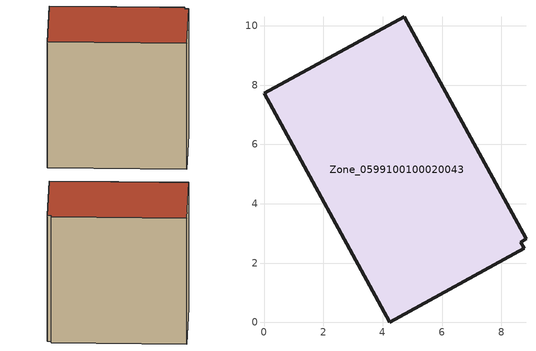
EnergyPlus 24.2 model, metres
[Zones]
Zone_0599100100020043
 floor ground (C_G): 8.66,2.71 8.78,2.49 4.23,0 0,7.72 4.72,10.31 8.83,2.82 z0
 wall outside (C_F): 8.83,2.82 4.72,10.31 0,7.72 4.23,0 8.78,2.49 8.66,2.71 8.83,2.82 z0:8.74
 roof outside (C_R): 8.78,2.49 8.66,2.71 8.83,2.82 4.72,10.31 0,7.72 4.23,0 z8.74
[BUILDING]
Pand.0599100100020043: North Axis=0; Terrain=City; Loads Convergence Tolerance Value=0.04; Temperature Convergence Tolerance Value=0.4; Solar Distribution=FullExterior; Maximum Number of Warmup Days=25; Minimum Number of Warmup Days=1
[Site:Location]
Rotterdam.The.Hague.AP_ZH_NLD Design_Conditions: Latitude=51.96; Longitude=4.45; Time Zone=1; Elevation=-4.5
[SITE:GROUNDTEMPERATURE:BUILDINGSURFACE]
18, 18, 18, 18, 18, 18, 18, 18, 18, 18, 18, 18
[MATERIAL] Thermal Absorptance=0.9; Solar Absorptance=0.7; Visible Absorptance=0.7
Name | Roughness | Thickness | Conductivity | Density | Specific Heat
G.TI.2015-2018 | MediumSmooth | 0.15 | 0.0428571 | 540 | 1210
F.TI.2015-2018 | Rough | 0.3 | 0.0666667 | 1920 | 840
R.TI.2015-2018 | MediumRough | 0.2 | 0.0333333 | 1500 | 1000
[CONSTRUCTION]
C_G: G.TI.2015-2018
C_F: F.TI.2015-2018
C_R: R.TI.2015-2018
[ZONE]
Zone_0599100100020043: Type=1; Multiplier=1; Ceiling Height=Autocalculate; Volume=Autocalculate; Floor Area=autocalculate; Part of Total Floor Area=Yes
[ZONEINFILTRATION:DESIGNFLOWRATE]
Infil_Zone_0599100100020043: Zone or ZoneList or Space or SpaceList=Zone_0599100100020043; Schedule=AlwaysOn; Design Flow Rate Calculation Method=Flow/Area; Flow Rate per Floor Area=0.0015; Constant Term Coefficient=1; Temperature Term Coefficient=0; Velocity Term Coefficient=0; Velocity Squared Term Coefficient=0
[HVACTEMPLATE:ZONE:IDEALLOADSAIRSYSTEM]
Zone_0599100100020043: Maximum Heating Supply Air Temperature=50; Minimum Cooling Supply Air Temperature=13; Maximum Heating Supply Air Humidity Ratio=0.0156; Minimum Cooling Supply Air Humidity Ratio=0.0077; Heating Limit=NoLimit; Cooling Limit=NoLimit; Dehumidification Control Type=ConstantSensibleHeatRatio; Cooling Sensible Heat Ratio=0.7; Dehumidification Setpoint=60; Humidification Control Type=None; Humidification Setpoint=30; Outdoor Air Method=None; Outdoor Air Flow Rate per Person=0.00944; Outdoor Air Flow Rate per Zone Floor Area=0; Outdoor Air Flow Rate per Zone=0; Demand Controlled Ventilation Type=None; Outdoor Air Economizer Type=NoEconomizer; Heat Recovery Type=None; Sensible Heat Recovery Effectiveness=0.7; Latent Heat Recovery Effectiveness=0.65
[ZONECONTROL:THERMOSTAT]
ThermostatControl_Zone_0599100100020043: Zone or ZoneList=Zone_0599100100020043; Control Type Schedule=DualSetpointControlType; Control 1=Thermostat_Zone_0599100100020043; Temperature Difference Between Cutout And Setpoint=0
[THERMOSTATSETPOINT:DUALSETPOINT]
Thermostat_Zone_0599100100020043: Heating Setpoint Temperature Schedule=HeatingSetpoint_Zone_0599100100020043; Cooling Setpoint Temperature Schedule=CoolingSetpoint_Zone_0599100100020043
[SCHEDULE:COMPACT]
HeatingSetpoint_Zone_0599100100020043: Through: 12/31, For: AllDays, Until: 24:00, 21
CoolingSetpoint_Zone_0599100100020043: Through: 12/31, For: AllDays, Until: 24:00, 24
DualSetpointControlType: Through: 12/31, For: AllDays, Until: 24:00, 4
AlwaysOn: Through: 12/31, For: AllDays, Until: 24:00, 1
